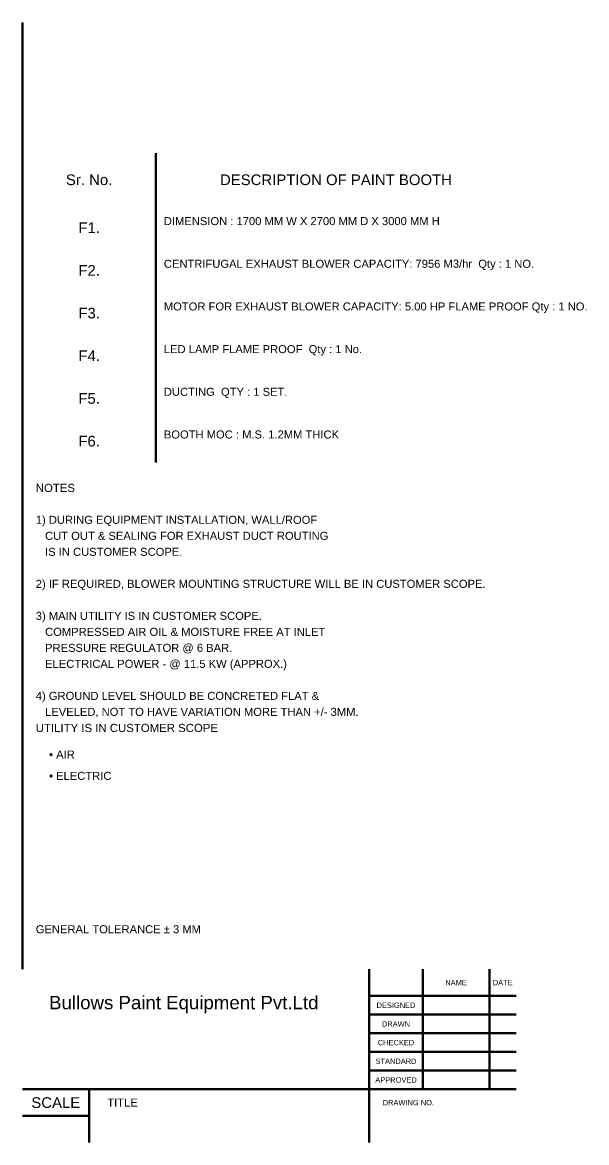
# Model space of a CAD drawing. Header units: millimetres. Extents: x 565 to 11446, y 270 to 7830.
# Drawn here: x 7641 to 11446, y 270 to 7830 of the extents above; entities that cross this region are included whole.
import ezdxf
from ezdxf.enums import TextEntityAlignment as Align

# ---------------------------------------------------------------- set-up
doc = ezdxf.new("R2010")
doc.units = ezdxf.units.MM
doc.layers.add('Default', color=7, linetype='Continuous', lineweight=50)
doc.styles.add('Default', font='arial.ttf')

msp = doc.modelspace()

# ---------------------------------------------------------------- linework, layer by layer
at = {"layer": 'Default'}
for p, q in [((7641, 7830), (7641, 1440)), ((8541, 6948), (8541, 6588)), ((8541, 6948), (8541, 4860)), ((9981, 1440), (9981, 270)), ((10341, 630), (10341, 1440)), ((10791, 630), (10791, 1440)), ((9981, 1260), (10971, 1260)), ((9981, 1134), (10971, 1134)), ((9981, 1008), (10971, 1008)), ((9981, 882), (10971, 882)), ((9981, 756), (10971, 756)), ((7641, 630), (10971, 630)), ((8091, 630), (8091, 270)), ((7641, 450), (8091, 450))]:
    msp.add_line(p, q, dxfattribs=at)

# ---------------------------------------------------------------- texts
at = {"layer": 'Default', "style": 'Default'}
for s, height, p in [('Sr. No.', 72, (8091, 6768)), ('DESCRIPTION OF PAINT BOOTH', 72, (9756, 6768)), ('F1.', 72, (8091, 6444)), ('F2.', 72, (8091, 6156)), ('F3.', 72, (8091, 5868)), ('F4.', 72, (8091, 5580)), ('F5.', 72, (8091, 5292)), ('F6.', 72, (8091, 5004)), ('NAME', 36, (10566, 1350)), ('DATE', 36, (10881, 1350)), ('DESIGNED', 36, (10161, 1197)), ('DRAWN', 36, (10161, 1071)), ('CHECKED', 36, (10161, 945)), ('STANDARD', 36, (10161, 819)), ('APPROVED', 36, (10161, 693)), ('SCALE', 72, (7866, 540)), ('TITLE', 54, (8316, 540))]:
    msp.add_text(s, height=height, dxfattribs=at).set_placement(p, align=Align.MIDDLE_CENTER)
for s, height, p in [('DIMENSION : 1700 MM W X 2700 MM D X 3000 MM H', 54, (8595, 6516)), ('CENTRIFUGAL EXHAUST BLOWER CAPACITY: 7956 M3/hr  Qty : 1 NO.', 54, (8595, 6228)), ('MOTOR FOR EXHAUST BLOWER CAPACITY: 5.00 HP FLAME PROOF Qty : 1 NO.', 54, (8595, 5940)), ('LED LAMP FLAME PROOF  Qty : 1 No.', 54, (8595, 5652)), ('DUCTING  QTY : 1 SET.', 54, (8595, 5364)), ('BOOTH MOC : M.S. 1.2MM THICK', 54, (8595, 5076)), ('NOTES', 55, (7731, 4716)), ('1) DURING EQUIPMENT INSTALLATION, WALL/ROOF', 54, (7731, 4500)), ('   CUT OUT & SEALING FOR EXHAUST DUCT ROUTING', 54, (7731, 4392)), ('   IS IN CUSTOMER SCOPE.', 54, (7731, 4284)), ('2) IF REQUIRED, BLOWER MOUNTING STRUCTURE WILL BE IN CUSTOMER SCOPE.', 54, (7731, 4068)), ('3) MAIN UTILITY IS IN CUSTOMER SCOPE.', 54, (7731, 3852)), ('   COMPRESSED AIR OIL & MOISTURE FREE AT INLET', 54, (7731, 3744)), ('   PRESSURE REGULATOR @ 6 BAR.', 54, (7731, 3636)), ('   ELECTRICAL POWER - @ 11.5 KW (APPROX.)', 54, (7731, 3528)), ('4) GROUND LEVEL SHOULD BE CONCRETED FLAT &', 54, (7731, 3312)), ('   LEVELED, NOT TO HAVE VARIATION MORE THAN +/- 3MM.', 54, (7731, 3204)), ('UTILITY IS IN CUSTOMER SCOPE', 55, (7731, 3096)), ('• AIR', 54, (7821, 2916)), ('• ELECTRIC', 54, (7821, 2772)), ('Bullows Paint Equipment Pvt.Ltd', 90, (7821, 1260))]:
    msp.add_text(s, height=height, dxfattribs=at).set_placement(p, align=Align.TOP_LEFT)
for s, height, p in [('GENERAL TOLERANCE ± 3 MM', 54, (7731, 1710)), ('DRAWING NO.', 36, (10071, 540))]:
    msp.add_text(s, height=height, dxfattribs=at).set_placement(p, align=Align.MIDDLE_LEFT)

doc.saveas('drawing.dxf')
